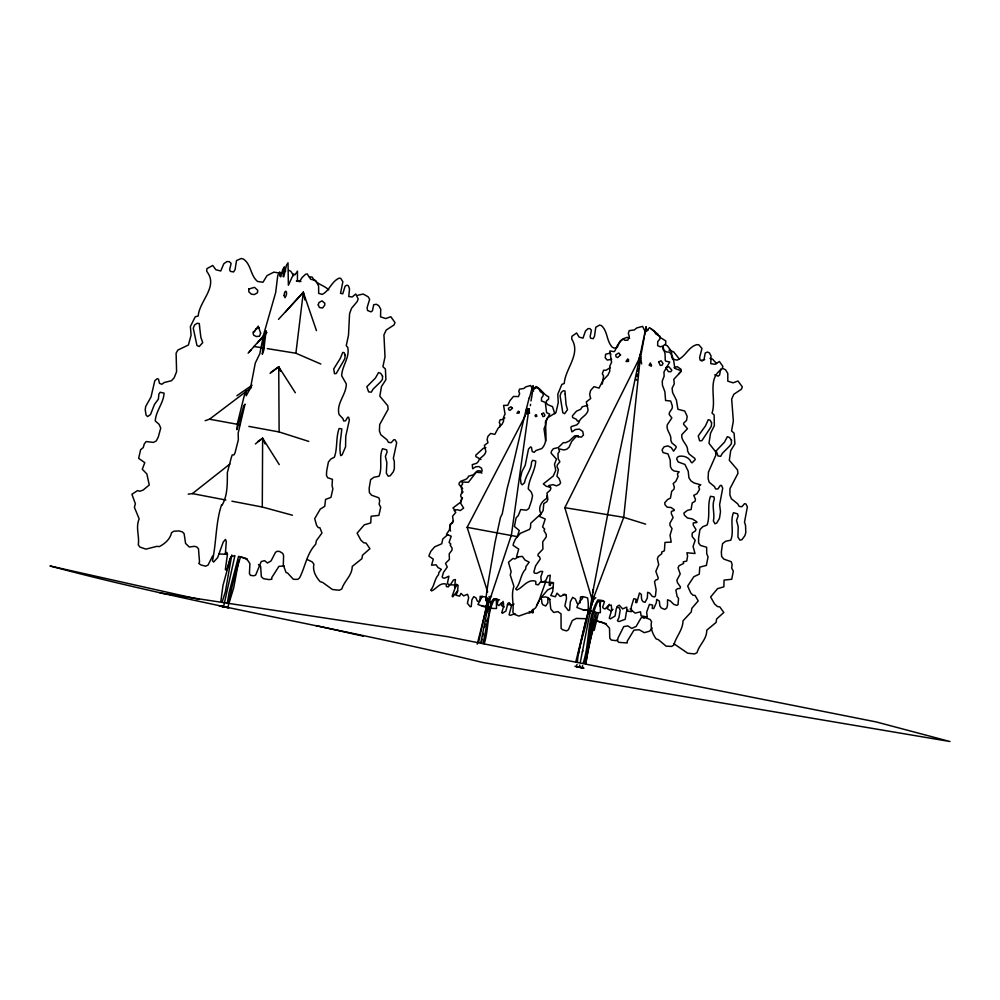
<?xml version="1.0" encoding="UTF-8"?>
<svg xmlns="http://www.w3.org/2000/svg" width="1000" height="1000" viewBox="0 0 1000 1000"><rect width="100%" height="100%" fill="white"/><g stroke="black" fill="none" stroke-linecap="round" stroke-linejoin="round"><path stroke-width="1.5" d="M292.4 515.212L262.288 507.025L262.625 438.225L257.525 441.737M554.8 413.787L552.525 406.662L547.587 404.562L546.25 403.075L546.575 400.725L548.587 399.212L548.675 396.825C543.925 394.837 541.75 389.825 537.288 387.262L532.487 389.812M720.675 368.988L719.575 375.05L718.213 376.15L714.712 374.812M582.537 596.912L582.475 598.438L579.312 601.912M488.725 607.762L488.663 606.638L488.413 607.762M482.337 596.263L477.925 604.462L483.175 606.45L486.512 606.125M586.025 663.15C587.475 648.625 591.712 634.812 595.612 620.688M220.875 601.188L222.963 585.525L230.775 556.838M547.337 495.425L546.737 498.45C541.55 501.125 537.362 508.312 541.112 513.737L530.725 523.237L530.487 527.6L529.462 529.388L520.363 533.325L515.475 539.025L513.513 543.413L513.1 545.363L518.7 549.1L516.55 556.9L522.375 556.413L524.975 560.025L529.2 562.175L526 566.475L525.612 569.15C520.2 574.775 520.812 583.162 515.675 589L516.862 590C523.175 587.375 527.575 578.663 535.712 581.25L535.887 584.4L538.312 584.837L540.363 582.1L548.95 582.45M530.975 400.975L531.613 397.463M585.125 662.925C589.963 643.175 588.913 621.5 597.2 602.7L600.05 600.688L604.05 601.425M499.7 426.987L500.188 424.05L499.2 422.488L500.25 419.65L502.175 419.663L504.8 417.837M640.462 356.188L623.725 517.325L592.463 600.875L564.85 507.675L640.462 356.188L641.6 363.9M587.863 612.95L588.05 609.625L583.725 610.025L576.9 607.475L578.075 603.812M671.725 357.587L671.55 351.475L667.35 345.763L665.55 344.963M486.512 607.312L477.225 644.163M320.812 364.012L295.9 353.237L303.312 292.25L278.512 319.35M532.675 391.037C534.913 374.712 529.175 400.562 529.288 397.562C520.538 430.712 513.975 462.95 507.113 488.638L502.238 513.95L500.45 517.487L495.1 542.125C488.762 579.087 487.388 585.737 485.7 600.612L487.575 597.913L485.788 609.625L488.088 599.212L487.8 603.175L489.8 597.725L480.775 642.95M662.725 348.913L663.112 345.9L665.688 343.975L665.763 340.925L659.712 337.113M532.425 392.45L531.75 396.788M578.138 655.1L583.425 630.8M490.175 602.638L490.412 600.975M590.475 611.712L590.675 610.288L590.037 613.488M639.025 361.875L639.375 359.95L638.913 362.425M530.35 405.725L530.575 404.325M478.575 642.513L487.075 603.35L485.95 597.038L480.15 596.312L479.913 600.763L478.913 601.325L477.425 601.263L475.95 597.863L473.75 596.613L471.875 599.95L471.262 606.512L470.213 606.725L467.388 603.275L468.688 597.587L467.475 594.263L463.625 595.9L461 593.375L459.6 596.163L455.875 595.163L457.5 591.938L458.088 585.325L456.087 584.963L455.5 587.438L454.575 587.188L455.425 579.538L453.475 580L450.55 584.475L448.212 584.513L447.512 582.85L448.9 576.188C446.95 576.712 443.512 579.9 442.113 577L443.525 572.337L447.275 567.025L445.513 563.362L449.4 559.425L449.212 553.825L452.088 550L452.075 548.112L450.188 545.138L450.812 544.05L449.087 542.362L451.213 536.237L446.488 534.275L449.5 529.688L449.975 524.462L452.562 522.788L453.3 521.175L452.55 516.263L455.775 512.388L454.1 510.4L457.337 509.7L460.312 510.575L463.638 508.1L460.613 503.212L461.763 497.95L460.65 496.012L460.938 494.338L462.975 492.013L461.613 489.725L461.375 485.613L462.675 483.963L461.912 482.025L468.438 482.287L476.188 472.25L480.513 472.625L482.163 470.962L481.525 468.175L478.775 466.512L475.562 466.875L472.675 468.775L472.275 464.65L476.688 463.263L478.363 461.512C479.325 457.163 485.1 456.2 485.875 451.538L484.4 445.337L487.987 442.638L487.125 439.663L487.85 436.463L490.637 433.438L494.8 434.412L498.1 428.275L502.113 424.162L503.575 421.138L503.562 417.238L505.05 414.125L503.587 405.425L507.713 405.312L509.938 400.625L513.5 396.438L518.425 396.6L519.65 393.65L518.787 391.362L519.55 389.15L523.787 388.488L525.8 386.863L530.638 385.487L533.587 391.138M591.812 632.638L585.588 663.913M231.775 554.987L225.35 591.788L222.113 602.175M596.375 612.612L594.237 630.3L598.475 612.688M517.15 537.125L519.263 530.513L514.412 526.475L516.1 517.875L518.25 515.625L520.7 509.575L526.475 510.188L528.812 508.6L531.45 500.962L532.562 495.75L531.263 492.038L528.263 488.875C528.825 479.038 535.325 470.675 535.725 461.05L532.638 460.3L531.55 462.2C531.462 469.637 525.712 475.337 524.538 482.725L522.2 484.812L521.013 483.462L520.388 478.263L521.9 471.712L525.2 465.337L528.513 449.038L530.487 446.95L531.475 447.325L532.175 451.45L534.087 452.375L535.975 450.538L541.825 448.525C549.987 440.025 542.737 427.488 547.45 417.925L555.962 412.55L558.25 402.675L557.8 394.225L561.85 384.412L564.25 383.475C565.25 368.4 581.263 354.05 571.7 339.012L571.912 336.325L576.613 332.975L579.113 337.113L582.987 338.15L585.525 330.925L587.987 328.663L589.9 328.587L591.425 330.262L590.138 336.488L590.625 338.2L593.237 338.663L594.487 336.3L595.775 327.25L599.663 325.05L601.487 325.662C607.962 331.488 606.3 341.1 612.362 347.262L614.138 348.075L616.7 347.8L617.638 346.788M636.912 376.725L637.4 374M486.5 627.2L486.987 624.438M640.487 358.038L639.75 361.887M577.45 661.838C578.675 640.362 591.525 619.163 587.575 597.9L583 596.613L580.5 596.975L580.188 602.712L578.962 603.45L577.15 603.375L575.363 598.975L572.675 597.362L570.375 601.675L569.587 610.15L568.3 610.45L564.85 605.988L566.475 598.625L566.3 595.988L565 594.338L560.275 596.45L557.062 593.175L555.325 596.788L550.75 595.487L552.775 591.312L553.513 582.737L551.062 582.263L550.312 585.475L549.175 585.15L550.262 575.237L547.863 575.837L545.938 580.188L544.25 581.625L541.362 581.675L540.837 576.838L542.712 571.425L540.45 571.425L536.825 573.375L534.462 573.125L533.85 571.9L535.612 565.837L540.262 558.962L539.562 556.888L538.013 555.837L538.112 554.188L542.913 549.113L542.712 541.838L546.263 536.9L546.25 534.45L543.938 530.55L544.712 529.15L542.587 526.938L545.237 519.025L539.412 516.4L543.162 510.475L543.763 503.7L546.962 501.562L547.863 499.487L546.962 493.088L550.175 490.213L550.95 488.113L548.587 486.188L548.888 485.5L552.888 484.65L556.538 485.838L559.525 484.462L560.638 482.7L559.075 478.525L556.925 476.3L558.375 469.487L557.013 466.95L557.375 464.787L559.875 461.8L558.212 458.812L557.95 453.475L559.55 451.362L558.625 448.825L563.875 449.938L566.625 449.325L569.012 447.3L571.675 441.425L576.15 436.5L581.45 437.1L583.475 434.988L582.7 431.362L579.35 429.125L575.413 429.525L571.888 431.9L570.837 427.512L571.413 426.55L576.812 424.875L578.862 422.65C579.987 417.15 587.2 415.838 588.088 409.963L586.3 401.9L590.7 398.512L589.663 394.637L590.562 390.525L593.962 386.688L599.025 388.088L603.062 380.275L607.95 375.1L609.75 371.25L609.75 366.213L611.575 362.25L609.825 350.962L613.987 351.625L614.837 350.988L617.55 345.025L621.875 339.762L623.3 339.188L624.963 340.325L627.837 340.175L629.325 336.413L628.3 333.45L629.237 330.625L634.338 329.938L636.788 327.938L642.613 326.375L645.45 332.212M592.913 601.062L593.475 597.938M503.088 601.35L501.388 605.45L504.113 607.087M591.912 605.1L592.3 602.962M238.888 560.15L233.713 587.8L229.112 602.9M644.575 335.487L646.137 326.662L618.85 456.438L592.625 592.962L592.975 591M636.375 380.262L636.562 379.275M639.712 361.625L640.462 357.625M644.275 337.137L640.675 356.5M481.538 642.087L482.088 639.2M487.612 611.838L488.125 609.125M582.463 652.275L582.812 650.425M639.062 365.337L639.412 363.537M637.925 371.3L638.425 368.7M482.675 636.375L483.237 633.55M580.3 662.4L592.238 601.425L592.65 598.3L589.163 614.212L593.362 589.4L592.987 591.15M599.825 605.962L600.612 601.987M639.837 361.262L640.512 357.85M592.65 601.038L593.6 596.375M484.613 626.838L485.163 624.087M579.788 665.013L579.525 667.3M575.837 661.75L587.463 614.062M461.538 493.025L461.788 491.812M485.712 621.275L486.012 619.862M589.125 640.575L594.412 620.288L602.388 622.45L606.213 624.525L609.5 628.2L609.775 638.2L611.325 640.075L615.55 640.612L617.825 640.05L617.85 638.375L623.7 626.625L627.863 625.887L631.75 628.413L636.125 626.462L641 618.038L643.037 617.062M227.312 603.237L229.112 592.562L238.562 556.375L244.7 558.212L247.575 560.125L249.913 563.65L249.425 573.587L250.512 575.388L253.812 575.763L255.65 575.112L261.238 561.538L264.587 560.638L267.475 563L271.075 560.887L275.525 552.312L277.213 551.263L279.7 551.5L282.725 553.413L283.6 555.55L283.312 565.05L286.038 572.5L287.675 573.1L293.375 579.3L297.787 579.362L299.6 577.837C305.338 566.712 306.737 553.525 315.7 544.263L316.4 540.662L321.987 532.987L319.862 527.7L318.263 527.612L316.613 525.375L314.7 518.663L320.238 509.15L324.75 506.337L325.588 499.387L330.938 497.413L332.887 488.762L332.062 485.863L332.438 479.312L327.675 477.75L326.438 475.4L326.688 470.875L328.4 462.038L330.825 459.05L334.387 457.2C337.675 447.887 335.763 437.612 339.113 428.488L341.812 428.925C341.012 437.587 338.825 447 340.688 455.65L342.137 454.825L345.562 446.85L345.75 436.362L349.35 419.913L348.587 417.25L347.675 417.238L345.562 420.825L343.7 421L342.912 418.587L339.087 414.562C335.95 403.45 346.388 394.637 346.312 383.938L341.675 375.812C341.962 365.737 349.913 357.9 347.762 347.4L346.238 345.65L348.488 335.288L349.575 313.65L351.512 308.337L357.287 301.438L358.15 298.85L355.737 294.012L352.2 296.975L348.762 296.537L349.525 288.888L348.45 285.887L346.975 285.125L345.138 286.137L342.75 293.825L340.525 293.312L342.875 281.75L340.662 278.288L339 278.212C331.413 281.588 329.6 290.625 322.262 294.413L318.675 293.363L318.612 286L315.7 280.5L310.663 279.225L307.2 273.938L305.55 274.275L302.175 277.438L300.262 280.487L298.625 281.45L296.637 280.775M583.188 663C590.062 642.625 586.475 618.312 597.875 599.95L602.413 600.487L604.487 601.775L602.638 607.212L603.45 608.35L605.087 608.962L608.3 605.562L611.287 605.075L611.737 609.963L609.275 618.125L610.312 618.875L615.037 616.05L616.325 608.6L617.463 606.213L619.237 605.175L622.663 608.925L626.737 607.1L626.938 611.112L631.5 611.65L631.25 607L633.775 598.737L636.15 599.212L635.625 602.487L636.75 602.625L639.487 592.975L641.413 594.438C641.363 597.35 641.025 602.15 645.05 602.337L647.325 598.025L647.663 592.275L649.688 593.125L652.212 596.312L654.425 596.987L655.425 596.062L656.112 589.75L654.513 581.575L655.925 579.9L657.7 579.5L658.225 577.938L655.825 571.375L658.713 564.675L657.375 558.725L658.3 556.45L661.838 553.675L661.663 552.075L664.388 550.8L664.975 542.413L671.188 542.137L670.05 535.2L672.038 528.638L669.963 525.45L669.925 523.175L673.125 517.525L671.312 513.65L671.4 511.413L674.25 510.475L674.225 509.725L670.95 507.463L667.225 507.212L665.05 504.837L664.725 502.775L667.688 499.45L670.438 498.15L671.7 491.262L673.863 489.387L674.35 487.225L673.213 483.525L675.825 481.337L678.075 476.425L677.425 473.875L679.2 471.838L674.062 470.962L671.812 469.387L670.425 466.625L670.225 460.175L668.037 453.938L663.062 452.587L662.038 449.888L664.087 446.775L667.925 445.9L671.312 447.688L673.6 451.188L676.188 447.463L676.025 446.35L671.787 442.837L670.775 440.025C671.838 434.55 665.825 430.562 667.25 424.85L671.85 417.938L669.188 414.412C668.9 410.875 673.263 409.663 672.275 405.788L670.65 401L665.588 400.513L664.887 391.775L662.438 385.213L662.262 380.988L664.137 376.275L663.975 371.938L669.75 362L665.775 361.163L665.25 360.262L665.05 353.75L663.138 347.325L662.075 346.3L660.163 346.788L657.65 345.637L657.725 341.613L659.75 339.2L659.95 336.238L655.65 333.837L654.212 331.125L649.6 327.65L644.912 332.113M595.588 612.112L589.425 635.275L591.575 620.037M584.425 663.3L588.862 644.525M638.962 361.788L638.9 362.413M487.362 621.587L487.7 620.188M483.125 643.438L490.763 604.087L492.312 600.375L493.9 598.625L498.263 599.663L497.188 604.237L498.913 605.588L501.275 602.962L503.425 602.575L503.65 606.35L501.75 612.663L502.475 613.237L505.913 611.038L507.825 603.45L509.113 602.638L511.475 605.525L514.025 604.062M583.787 629.35L586.25 619.15M592.95 602.137L593.3 600.763M484.25 643.7C488.675 629.712 486.987 614.012 493.625 600.763L495.838 599.2L499.538 599.875M590.538 611.8L590.788 610.95M491.25 596.638L491.488 595.85M600.163 600.85L600.388 612.675L595.163 612.562L593.975 611.225M450.462 525.125L449.7 528.787L450.588 531.062M496.312 599.338L496.538 608.513L492.225 608.413L490.037 606.9M456.413 584.212L452.175 596.2L452.7 596.85L457.663 590.8M545.775 581.475L540.325 596.788L541.05 597.625L547.675 589.9L553.112 587.337M602.275 384.038L603.575 375.838L602.275 373.85L603.6 370.225L606.075 370.225L610.375 367.55M665.875 367.488L668.35 371.613L670.763 371.775L671.862 370.275L671.275 369.5L668.962 366.887L666.65 366.938M539.3 600.662L536.575 605.413M577.062 664.475L576.163 666.525L582.7 667.938M617.863 345.938L619.975 341.175L623.587 338.625L627.312 337.325L629.587 338.4M609.325 604.275L607.312 608.75L610.862 610.862L612.962 609.35M462.475 497.8L460.487 502.262L452.962 507.962L455.163 510.325M487.65 591.987L467.137 527.337L525.35 415.625M527.5 411.488L528.938 408.725L529.538 413.375M212.613 556.025L208.012 565.112L205.6 566.2L200.95 564.95L198.825 563.488L199.513 561.938L198.475 548.713L196.762 546.95L194.45 546.312L189.3 547.025L185.575 543.425L184.112 533.663L182.413 531.912L178.938 530.938L173.863 531.2L171.562 532.675C170.238 539.05 164.913 543.75 159.325 546.6L156.812 546.35L145.887 549.138L139.925 547.075L138.287 544.85C139.662 536.138 135.35 527.55 139.162 518.862L134.388 507.3L135.375 503.762L131.912 494.275L137.55 490.588L139.75 491.275L143.138 490.062L149.262 485L146.838 473.9L142.275 469.25L144.8 462.663L138.663 458.363L140.612 449.738L143.25 447.562L144.288 443.9L146.2 441.55L153.412 442.413L156.312 440.913L158.363 436.763L160.738 428.088L159.062 424.275L155.25 420.95C155.812 410.875 163.725 402.912 164.062 393.137L160.188 392.25L158.863 394.125L158.412 399.087L154.525 404.3L150.488 414.562L147.613 416.575L146.1 415.163L145.225 409.875L145.7 406.438L151 397.025L154.825 380.675L157.262 378.663L158.488 379.075L159.438 383.275L161.838 384.3L164.175 382.525L171.425 380.75L174.188 377.738L176.588 371.675L176.112 353.175L177.887 350.062L188.412 345L191.088 335.112L190.375 326.55L195.238 316.812L198.212 315.963C199.412 300.725 218.825 286.4 206.7 271.35L206.912 268.637L212.712 265.462L215.9 269.762L220.763 270.975L223.787 263.788L226.825 261.613L229.213 261.625L231.137 263.375L229.65 269.625L230.3 271.363L233.562 271.95L235.075 269.625L236.513 260.538L241.325 258.475L243.612 259.175C251.438 264.762 250.212 275.475 257.587 281.488L263 282.238L266.962 275.688L273.812 272.137L281.3 273.363L285.775 271.062M627.788 609.712L626.4 611.975L625.2 619.325L618.9 621.6L617.413 620.7L618.962 617.587L620.188 610.225L619.175 607.737L616.8 607.312M652.038 627.938L649.7 631.163L644.287 632.675L639.225 629.775L633.975 630.1L627.188 641.275L627.25 642.95L618.9 642.375L616.8 640.35M450.812 524.038L453.462 520.837M248.113 353.162L266.112 332.9M249.25 351.987L251.337 349.688M257.575 342.8L266.925 332.463M285.637 311.788L303.312 292.25L316.462 330.662M592.463 600.875L595.8 597.675M447.663 534.7L442.762 539L441.737 543.787L434.663 546.85L430.85 551.287L429.312 554.7L428.975 556.213L433.288 559.125L431.575 565.188L436.087 564.812L438.075 567.612L441.337 569.3L438.825 572.625L438.525 574.712C434.3 579.075 434.712 585.6 430.712 590.125L431.625 590.913C436.525 588.875 439.938 582.1 446.262 584.113L446.375 586.55L448.237 586.9L449.85 584.775L457.45 585.125M532.587 389.875L536.038 386.5L539.275 389.387L540.25 391.575L543.275 393.6L543.075 395.925L541.575 397.762L541.45 400.925L545.325 402.425L546.575 412.65L549.738 414.137L545.438 421.775L545.462 425.175L544.025 428.812L545.725 441.05M518.737 556.7L514.8 559L513.05 558.4L508.475 562.238L511.112 571.512L510.275 575.05L513.925 586.337C510.75 594.888 514.062 603.475 512.85 612.075L514.113 614.225L518.862 616.062L527.663 612.925L529.675 613.088L535.85 607.55L539.688 598.888L541.55 597.337L545.625 596.912L548.4 597.762L549.738 599.425L550.763 609.038L553.7 612.487L557.837 611.6L561.025 613.825L561.1 628.45L562.775 629.825L566.487 630.9L568.438 629.75L572.263 620.6L576.312 618.425L586.163 618.713M188.188 494.162L192.4 493.6L229.938 464M255.362 443.95L262.625 438.225L279.25 464.613M205.113 420.712L209.513 419.2L251.537 387.4M270.075 373.375L278.725 366.838L295.325 392.762M678.55 373.9L681.025 371.163L681.075 369.312L677.2 366.613L674.112 367.8M236.875 395.725L252.1 385.213M271.125 372.088L278.725 366.838L280.5 371.163M648.1 330.15L644.8 332.025M253.038 332.062L254.825 330.913M486.1 606.337L484.975 606.95L481.65 605.513M611.7 359.275L607.312 360.087L605.212 357.85L605.65 354.237L609.837 353.15L610.938 354.15M255.487 329.25L258.925 327.625M644.788 617.712L643.75 618.2L642.562 616.675M701.275 360.887L704.663 359.55M587.725 405.363L582.312 406.737L580.612 409.338L576.538 411.125L572.463 415.725L572.55 417.5L576.388 419.325L577.263 420.938L579.138 421.25M515.112 613.638L510.238 615.4L509.087 614.712L511.312 606.587L510.55 604.663L507.388 604.738M357.85 295.225L363.225 294.062L368.075 296.737L369.663 299.25L367.075 307.7L367.55 310.512L371.025 311.863L372.438 310.763L373.713 304.688L376.388 304.3L378.725 305.637L380.737 309.163L380.55 316.863L385.825 318.55L390.788 316.725L395.012 322.575L394.038 324.95L386.2 330.062L383.938 334.888L385.012 356.825L382.9 366.725L385.412 369.012L385.913 379.7L381.5 386.488L379.812 396.163L387.775 405.763L388.137 409.263L379.7 424.525L379.4 430.8L380.763 434.7L386.975 439.75L388.45 442.375L391.188 442.688L393.888 439.65L395.238 439.9L396.7 442.762L393.35 458.25L394.312 461.375L394.363 468.625L393.363 471.712L390.262 475.725L388.212 476.2L386.325 473.162L386.875 462.65L385.387 456.413L387.088 452.038L386.613 449.825L382.512 448.7C378.6 457.15 382.837 467.35 379.025 476.262L373.913 477.275L370.625 479.688L369.175 488.125L369.375 492.587L371.525 495.2L378.85 497.812L379.688 500.662L379.113 504.225L380.712 507.262L378.875 515.4L371.125 516.25L370.725 522.95L364.288 524.837L357.113 533.162L360.887 540.188L363.65 542.7L366.075 543.1L369.938 548.688L362.5 555.212L361.925 558.65L352.262 566.425C352.137 575.688 344.25 580.887 341.788 589.012L339.2 590.237L332.388 589.5L322.713 582.45L320.075 581.587C315.912 576.95 312.375 570.6 313.913 564.225L312.238 561.925L307.175 559.462M550.588 487.038L546.45 486.4L543.3 483.938L553.237 476.05L555.763 470.337L554.5 464.212L556.475 459.137L551.138 453.212L551.375 451.375L553.35 448.713L558.263 447.575L563.3 442.638L565.6 442.688L569.312 440.962L574.587 435.875L578.237 435.688L578.475 436.775M485.863 447.688L483.488 448.175L475.788 455.188L475.838 456.575L480.925 459.513M218.85 553.925L227.15 554.325M588.825 609.875L583.288 610.2M529.138 611.6L532.175 611.825L532.163 610.05M309.538 276.8L312.188 277.1C316 284.275 323.688 284.85 328.787 289.9M296.388 281L300.95 281.5M644.1 617.188L650.238 619.513L651.538 621.7C650.225 627.775 652.562 634.075 656.175 638.925L658.312 639.612L666.1 646.15L671.712 646.425L673.888 644.975C676.062 636.512 682.85 630.075 683.025 620.812L691.275 611.925L691.825 608.325L698.225 600.862L695.05 595.425L693.012 595.25L690.725 592.913L687.675 586.05L693.838 576.737L699.312 574.125L699.75 567.15L706.363 565.425L708.05 556.8L706.737 553.837L706.625 547.25L700.438 545.425L698.65 543L698.562 538.45L699.925 529.612L702.738 526.725L707.087 525.037C710.438 515.675 707.062 505.375 710.487 496.312L713.962 496.887L714.325 499.087C711.45 506.05 715.113 513.538 713.375 520.9L714.938 523.787L716.712 523.038L719.438 518.488L720.487 511.825L719.625 504.6L722.712 488.188L721.5 485.45L720.337 485.4L717.975 488.913L715.638 488.988L714.412 486.525L709.2 482.262L708.1 478.5L708.45 472.062L715.85 455.238L715.588 451.737L708.975 443.3L710.537 433.25L714.375 425.637L714.112 414.938L712.025 413.088C716.9 398.725 706.363 378.738 722.05 369.038L722.9 366.475L719.4 361.475L715.175 364.288L710.775 363.663L711.038 355.975L709.412 352.887L707.463 352.038L705.238 352.975L704.087 359.237L702.887 360.613L700.025 359.988L699.675 357.3L701.95 348.425L698.838 344.825L696.712 344.65C687.975 347.212 685.425 357.075 676.95 360.15L672.275 358.9M563.212 594.388L566.15 594.763M160 592.95L448.075 636.737L876.312 721.963L950 741.525L482.575 662.475C339.038 627.45 192.825 604.163 50 565.962L199.013 599.35M253.725 346.438L264.262 348.137M267.275 348.625L295.9 353.237M564.85 507.675L623.725 517.325L645.638 524.15M284.237 566.025L278.938 566.35L271.788 577.55L271.8 579.237L268.888 579.587L263.4 578.65L261.337 576.625L260.65 566.512L258.45 564.487M467.137 527.337L517.25 536.625M209.513 419.2L239.775 424.738M248.863 426.4L279.125 431.95L308.775 441.413M550.2 582.562L552.4 582.962M669.013 350.125L673.662 351.887L679.237 358.9M192.4 493.6L225.825 500.025M231.9 501.188L262.288 507.025M576.3 666.625L582.587 667.837L582.562 665.6M221.287 606.3L226.462 607.337M574.913 666.3L583.975 668.15M219.062 605.825L228.05 607.675C230.675 590.262 235.012 573.638 240.562 556.912L247.188 558.812M221.1 606.237L228.637 607.8M316.087 625.588L363.225 636.15M225.238 607.112L223.575 606.737L234.913 555.575L231.475 556.6L229.85 559.275L227.138 568.775L226.337 570.175L225.35 569.625L227.463 554.125L226.825 552.337L225.375 553.763L226.3 541.362L225.425 539.4L223.212 542.137L217.638 557.587L213.663 562.025L212.438 560.837C216.462 542.525 215.625 522.625 221.5 504.988L221.962 505.375C227.75 495.7 227.325 483.162 227.35 472.65L231.325 457.475L232.237 454.9L233.962 454.913L234.975 453.062L238.35 439.738L238.15 433.225L245 404.113L243.738 405.938L236.925 429.712L237.463 423.237L244.213 395.875L246 390.575L246.213 395.775L250.512 387.912L255.275 363.088L259.812 353.725L263.512 335.05L275.675 292.538L277.75 275.525L279.75 271.9L279.788 275.975L280.775 276.837L282.775 269.4L284.488 266.837L283.062 276.5L283.762 276.85L286.475 265.212L288.012 262.812L288.375 285.25L293.538 274.037L295.138 274.7L297.462 271.087L297.438 281.1L299.088 280.712L299.387 281.613M709.963 358.387L712.55 359.1L716.5 363.562M596.938 621.062L606.225 623.725M539.55 598.175L541.6 599.513L541.925 603.212L543.025 604.85L545.712 605.988L547.837 602.9L547.913 598.5L550.025 599.375M288.775 270.262L290.825 271.337L293.712 275.738M723.312 368.612L725.688 369.938L727.775 373.462L727.812 381.15L733.088 382.825L737.962 381.012L742.325 386.85L741.425 389.212L733.787 394.312L731.675 399.137L733.35 421.025L731.55 430.913L734.1 433.188L734.9 443.85L730.713 450.637L729.3 460.275L737.487 469.862L737.95 473.363L730 488.575L729.875 494.85L731.338 498.738L737.65 503.787L739.188 506.4L741.912 506.712L744.513 503.675L745.863 503.925L747.375 506.788L744.5 522.238L745.537 525.363L745.8 532.587L744.887 535.675L741.925 539.675L739.9 540.15L737.95 537.112L738.188 526.625L736.538 520.413L738.1 516.038L737.575 513.837L733.475 512.712C729.812 521.213 734.338 531.25 730.788 540.212L725.738 541.213L722.55 543.625L721.338 552.05L721.663 556.512L723.875 559.113L731.225 561.712L732.125 564.562L731.663 568.112L733.325 571.138L731.737 579.263L724.062 580.112L723.863 586.8L717.525 588.675L710.638 596.987L714.587 603.987L717.4 606.512L719.812 606.9L723.812 612.475L716.612 618.987L716.125 622.413L706.762 630.175C706.925 639.35 699.212 644.625 697 652.712L694.475 653.938L687.688 653.2L673.838 643.7M650.95 328.738L657.55 333.825L659 336.012M663.312 350.112L666.812 352.038L669.35 352.088C673.45 356.05 674.05 362.163 674.65 367.55L675.413 368.638L680.8 370.6L680.938 371.712L673.763 379.325L674.275 383.85L672.087 388.237L672.625 392.663L676.388 400.075L677.938 409.263L684.712 411.037L687.2 416.362L686.525 420.438L683.6 423.188L683.7 424.425L687.475 428.675L681.838 434.625C680.65 441.138 688.4 444.775 687.575 450.913L689.1 454.012L694.9 458.512L695.188 459.663L692.038 462.863L691.075 462.062C689.375 457.463 683.763 455.438 679.163 456.287L677.425 457.238L676.65 459L678.213 461.975L684.912 464.438L688.213 471.225L688.913 477.788L690.925 480.863L693.975 482.925L700.75 484.85L698.562 486.525L699.587 489.225L696.988 493.7L693.725 495.375L695.45 499.325L694.963 501.388L692.25 502.837L691.075 509.525L687.55 510.3L683.875 513.075L684.463 515.212L687.475 518L692.375 518.938L696.8 521.8L696.875 522.55L693.225 522.962L693.263 525.188L695.888 529.375L695.5 530.788L692.3 532.987L692.087 534.438L692.288 536.725L695.212 540.25L693.05 546.438L695.013 553.513L686.912 552.775L687.6 555.988L686.725 561.025L683.225 561.85L683.562 563.475L679.1 565.675L678.037 567.812L680.225 573.938L676.875 580.175L677.475 582.663L680.5 587.025L679.912 588.5L677.6 588.65L675.863 590.112L677.1 596.362L678.538 598.438L678.062 604.6L676.8 605.375L673.85 604.412L670.288 600.913L667.537 599.788L667.5 605.462L666.75 607.975L664.788 609.45L661.287 607.987L659.837 605.875L659.362 601.1L656.688 599.375L656.4 602.587L653.725 608.65L652.188 608.362L652.663 605.163L649.438 604.362L646.625 612.3L647.3 616.987L641.087 615.875L640.525 611.812L635.1 613.125L630.138 608.9M481.85 473.175L480.125 470.788L477.287 470.925L473.175 474.888L468.5 476.2L468.188 477.113C466.062 480.988 460.975 479.475 459.2 483.013L459.012 484.438L462.688 488.762M531.462 611.725L532.463 612.913L533.325 612.537L533.088 609.25M262.625 438.225L265.038 443.9M489.05 596.4L489.975 599.338L511.413 534.975L528.938 408.725L529.113 411.825M303.312 292.25L304.875 299.875M278.725 366.838L279.125 431.95M284.075 295.512L284.988 297.688C288.6 292.787 285.012 287.113 284.075 295.512M265.175 337.962L263.85 350.012L262.288 354.237L263.962 336.45L266.2 330.812L265.175 337.962M731.462 440.363L731.4 443.725L729.325 446.337L722.4 453.288L720.713 456.3L718.062 455.988L716.162 450.863L724.45 442.2L727.387 436.688L729.575 437.537L731.462 440.363M318.25 304.938L319.438 307.512L322.562 308.012L324.712 305.2L324.888 303.35L322.013 300.825L318.9 302.613L318.25 304.938M519.025 411.737L519.062 413.1L517 413.188L518.375 411.175L519.025 411.737M628.488 359.688L628.538 361.438L626.038 361.488L627.7 358.938L628.488 359.688M526.038 411.688L526.962 408.488L526.038 411.688M382.55 376.2L382.388 379.562L380.225 382.188L373.05 389.162L371.275 392.175L368.612 391.863L366.838 386.725L375.425 378.038L378.55 372.525L380.725 373.375L382.55 376.2M512.438 408.25L510.012 410.387L508.675 409.7L508.488 408.225L510.95 406.763L512.438 408.25M620.55 354.95L617.6 357.625L615.988 356.675L615.763 354.775L618.75 352.987L620.55 354.95M711.575 422.7L711.388 426.112L709.538 429.125L701.85 440.688L699.625 440.812L698.238 435.95L705.55 425.775L708.263 419.688L710.088 420.163L711.575 422.7M526.962 413.25C526.1 416.413 527.475 409.925 526.962 413.25M260.637 333.137L259.513 336.188L256.363 336.525L253.8 335.275L253.05 333.413L258.225 326.138L260.637 333.137M345.2 355.225L344.812 358.625L343.125 361.7L336.238 373.5L334.475 373.713L333.713 368.938L340.225 358.525L342.788 352.362L344.2 352.75L345.2 355.225M639.2 358.837C638.888 361.425 641.55 347.438 639.2 358.837M651.462 365.438L651.338 366.15L649.125 365.238L650.337 362.975L651.462 365.438M536.638 416.325L535.75 416.637C533.612 415.637 537.175 412.925 536.638 416.325M248.762 289.037L248.863 291.887L251.513 294.237L254.462 294.525L257.438 292.775L257.787 290.4L254.537 287.337L248.762 289.037M565.175 394.1L566.062 404.6L567.5 409.7L564.6 413.688L562.8 412.75L560.1 395.75L561.175 392.525L563.325 390.725L565 390.962L565.175 394.1M199.575 326.75L200.875 337.4L202.75 342.625L199.213 346.525L196.95 345.5L193.275 328.2L194.55 324.988L197.2 323.263L199.3 323.562L199.575 326.75M541.85 413.8L542.95 416.613L544.237 416.413L544.913 415.112L543.538 412.925L541.85 413.8M658.675 361.975L660.312 365.5L662.113 365.175L663.012 363.488L661.012 360.763L658.675 361.975"/></g></svg>
